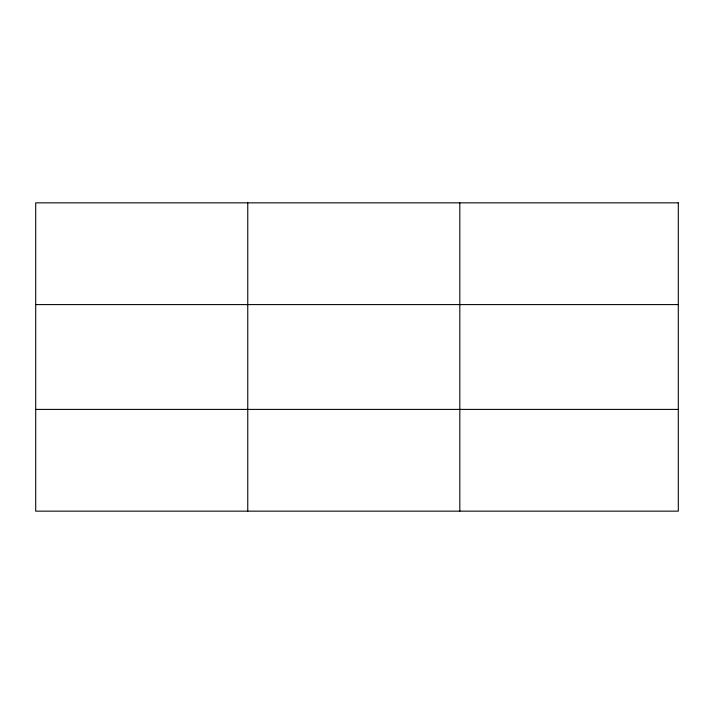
<?xml version="1.0" encoding="UTF-8"?>
<svg xmlns="http://www.w3.org/2000/svg" width="714" height="714" viewBox="0 0 714 714"><rect width="100%" height="100%" fill="white"/><g stroke="black" fill="none" stroke-linecap="round" stroke-linejoin="round"><path stroke-width="1.07" d="M247.758 202.847L247.758 511.153M459.816 202.847L459.816 511.153M35.7 304.592L678.3 304.592M35.7 409.408L678.3 409.408M678.3 202.847L678.3 511.153L35.7 511.153L35.7 202.847L678.3 202.847"/></g></svg>
